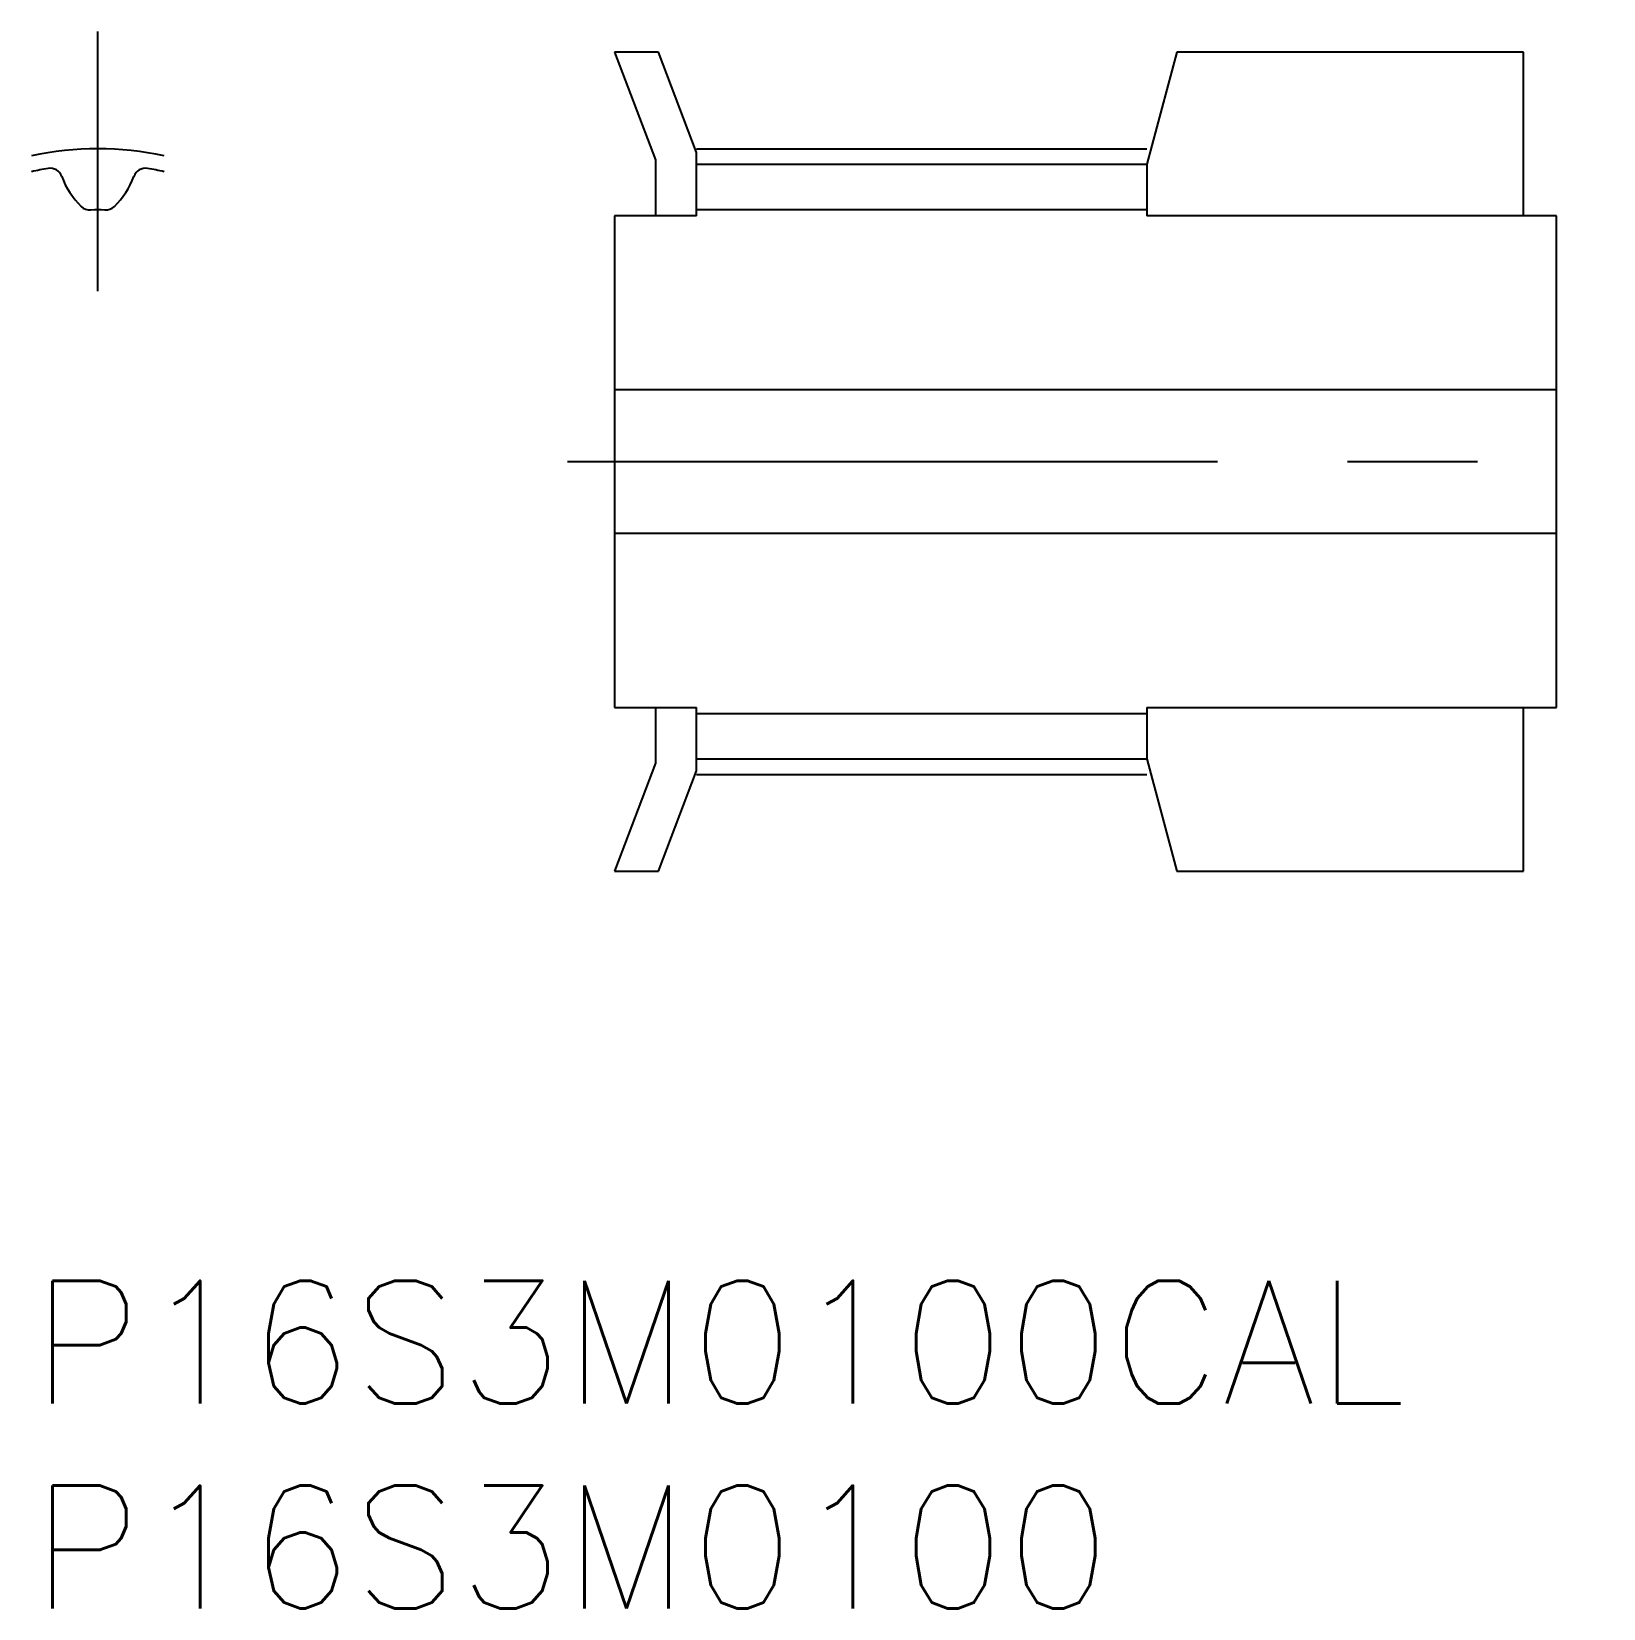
# Model space of a CAD drawing. Extents: x 0 to 38.4, y -8 to 30.5.
import ezdxf

# ---------------------------------------------------------------- set-up
doc = ezdxf.new("R2010")
doc.units = 0
doc.header["$LTSCALE"] = 0.5
doc.linetypes.add('CENTER', pattern=[50.8, 31.75, -6.35, 6.35, -6.35])
for name, color, linetype in [('MSM_CENTER', 1, 'CENTER'), ('MSM_CONTINUOUS', 7, 'CONTINUOUS'), ('MSM_PART_NUMBER', 7, 'CONTINUOUS')]:
    doc.layers.add(name, color=color, linetype=linetype)
doc.styles.get("Standard").update_dxf_attribs({"font": 'txt.shx', "height": 1, "bigfont": 'bigfont.shx'})

# ---------------------------------------------------------------- blocks, each defined once
blk = doc.blocks.new('*U22')
at = {"layer": 'MSM_PART_NUMBER'}
blk.add_text('P16S3M0100CAL', height=3, dxfattribs=at).set_placement((0, -3))
blk = doc.blocks.new('*U23')
at = {"layer": 'MSM_PART_NUMBER'}
blk.add_text('P16S3M0100', height=3, dxfattribs=at).set_placement((0, -8))

msp = doc.modelspace()

# ---------------------------------------------------------------- linework, layer by layer
at = {"layer": 'MSM_CENTER'}
for p, q in [((1.619, 24.16), (1.619, 30.5)), ((16.237, 27.64), (27.237, 27.64)), ((13.087, 20), (38.387, 20)), ((16.237, 12.36), (27.237, 12.36))]:
    msp.add_line(p, q, dxfattribs=at)
msp.add_arc((1.619, 20), 7.64, 77.7691, 102.2309, dxfattribs=at)
at = {"layer": 'MSM_CONTINUOUS'}
for p, q in [((15.307, 30), (14.237, 30)), ((14.237, 30), (15.237, 27.366)), ((16.237, 27.55), (15.307, 30)), ((27.971, 30), (27.237, 27.26)), ((36.437, 30), (27.971, 30)), ((36.437, 26), (36.437, 30)), ((15.237, 27.366), (15.237, 26)), ((16.237, 26), (16.237, 27.55)), ((16.237, 27.26), (27.237, 27.26)), ((27.237, 27.26), (27.237, 26)), ((14.237, 26), (14.237, 14)), ((16.237, 26), (14.237, 26)), ((27.237, 26.15), (16.237, 26.15)), ((37.237, 26), (27.237, 26)), ((37.237, 14), (37.237, 26)), ((37.237, 21.75), (14.237, 21.75)), ((14.237, 18.25), (37.237, 18.25)), ((14.237, 14), (16.237, 14)), ((15.237, 14), (15.237, 12.634)), ((16.237, 12.45), (16.237, 14)), ((27.237, 14), (27.237, 12.74)), ((27.237, 14), (37.237, 14)), ((36.437, 10), (36.437, 14)), ((16.237, 13.85), (27.237, 13.85)), ((16.237, 12.74), (27.237, 12.74)), ((27.237, 12.74), (27.971, 10)), ((15.237, 12.634), (14.237, 10)), ((15.307, 10), (16.237, 12.45)), ((14.237, 10), (15.307, 10)), ((27.971, 10), (36.437, 10))]:
    msp.add_line(p, q, dxfattribs=at)
for centre, radius, start, end in [((1.619, 20), 7.26, 99.6182, 102.8818), ((0.456, 26.862), 0.3, 19.9931, 99.6182), ((2.594, 27.64), 1.975, 199.9931, 225.6808), ((0.644, 27.64), 1.975, 314.3192, 340.0069), ((2.781, 26.862), 0.3, 80.3818, 160.0069), ((1.619, 20), 7.26, 77.1182, 80.3818), ((1.423, 26.442), 0.3, 225.6808, 274.9233), ((1.814, 26.442), 0.3, 265.0767, 314.3192), ((1.619, 24.175), 1.975, 85.0767, 94.9233)]:
    msp.add_arc(centre, radius, start, end, dxfattribs=at)

# ---------------------------------------------------------------- block references
for name in ['*U22', '*U23']:
    msp.add_blockref(name, (0, 0), dxfattribs=at)

doc.saveas('drawing.dxf')
